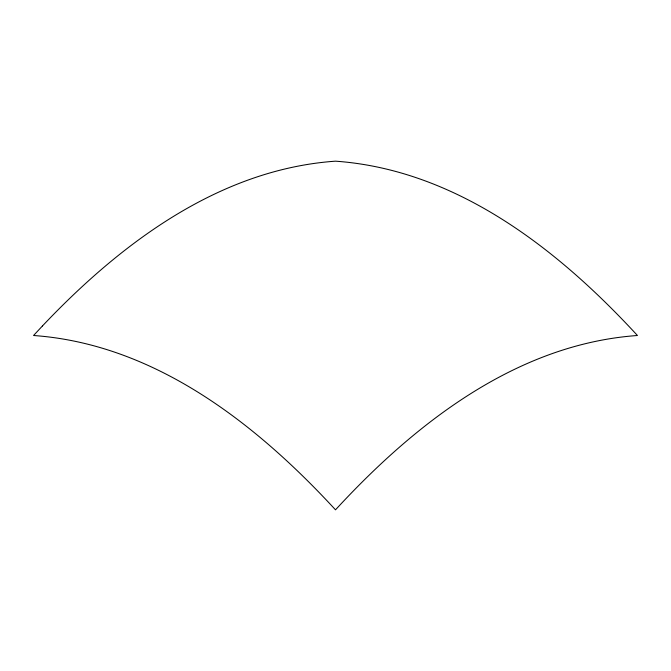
<?xml version="1.0" encoding="UTF-8"?>
<svg xmlns="http://www.w3.org/2000/svg" width="671" height="671" viewBox="0 0 671 671"><rect width="100%" height="100%" fill="white"/><g stroke="black" fill="none" stroke-linecap="round" stroke-linejoin="round"><path stroke-width="1.01" d="M42.441 325.963L33.55 335.5C154.666 344.131 256.179 423.711 335.5 509.826C414.821 423.711 516.335 344.131 637.45 335.5C558.129 249.386 456.615 169.805 335.5 161.174C218.939 169.36 120.075 243.909 42.441 325.963"/></g></svg>
